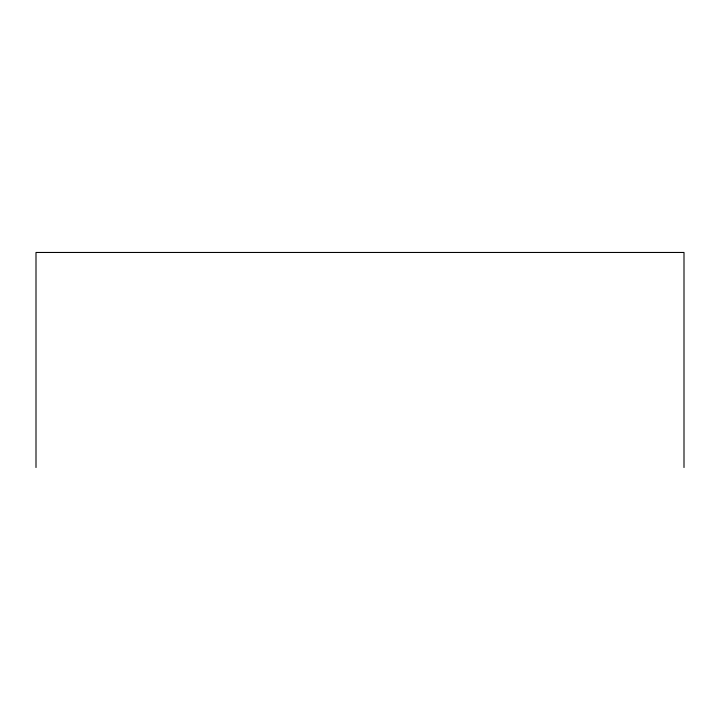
<?xml version="1.0" encoding="UTF-8"?>
<svg xmlns="http://www.w3.org/2000/svg" width="720" height="720" viewBox="0 0 720 720"><rect width="100%" height="100%" fill="white"/><g stroke="black" fill="none" stroke-linecap="round" stroke-linejoin="round"><path stroke-width="1.08" d="M684 467.532L684 252.468L36 252.468L36 467.532"/></g></svg>
